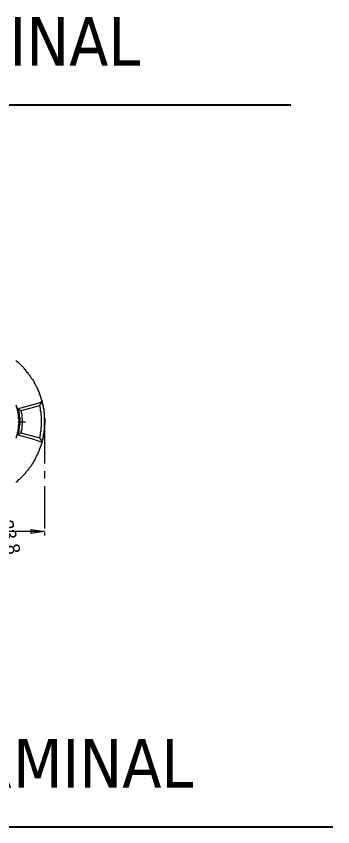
# Model space of a CAD drawing. Header units: millimetres. Extents: x 89051 to 218395, y -330386 to -125649.
# Drawn here: x 92874 to 93199, y -128843 to -128010 of the extents above; entities that cross this region are included whole.
import ezdxf

# ---------------------------------------------------------------- set-up
doc = ezdxf.new("R2010")
doc.units = ezdxf.units.MM
doc.header["$LTSCALE"] = 13
doc.layers.add('C00-00-00', color=7, linetype='Continuous')
doc.layers.add('C00-00-FF', color=5, linetype='Continuous', true_color=0x0000ff)
doc.layers.add('标注、文本', color=3, linetype='Continuous', lineweight=25)
doc.layers.add('铁心', color=3, linetype='Continuous', lineweight=0)
doc.styles.get("Standard").update_dxf_attribs({"font": 'gbenor.shx', "bigfont": 'gbcbig.shx'})
doc.styles.add('Tahoma$001', font='tahoma.ttf', dxfattribs={"height": 2.159784})

msp = doc.modelspace()

# ---------------------------------------------------------------- hatches: boundary and pattern name
at = {"layer": 'C00-00-00'}
h = msp.add_hatch(color=256, dxfattribs=at)
h.dxf.hatch_style = 2
h.paths.add_polyline_path([(92875.83, -128430.83), (92875.98, -128430.47), (92876.34, -128430.32), (92876.71, -128430.47), (92876.86, -128430.83), (92876.71, -128431.19), (92876.34, -128431.34), (92875.98, -128431.19)])
at = {"layer": '铁心', "lineweight": 13}
h = msp.add_hatch(color=256, dxfattribs=at)
h.dxf.hatch_style = 2
h.paths.add_polyline_path([(92902.98, -128539.93), (92889.15, -128541.98), (92889.15, -128537.88)])

# ---------------------------------------------------------------- linework, layer by layer
at = {"layer": 'C00-00-00', "lineweight": 15}
for points in [[(92873.27, -128489.22), (92874.29, -128488.71), (92874.81, -128488.2), (92875.83, -128487.69), (92876.34, -128486.66), (92877.37, -128486.15), (92877.88, -128485.64), (92878.9, -128484.61), (92879.42, -128484.1), (92879.93, -128483.59), (92880.95, -128482.56), (92881.47, -128482.05), (92881.98, -128481.54), (92883, -128480.51), (92883.51, -128480), (92884.03, -128478.98), (92884.54, -128478.47), (92885.56, -128477.44), (92886.08, -128476.93), (92886.59, -128475.9), (92887.1, -128475.39), (92887.61, -128474.37), (92888.12, -128473.86), (92889.15, -128472.83), (92889.66, -128471.81), (92890.17, -128471.29), (92890.69, -128470.27), (92891.2, -128469.76), (92891.71, -128468.73), (92892.22, -128467.71), (92892.74, -128467.2), (92893.25, -128466.17), (92893.76, -128465.15), (92893.76, -128464.12), (92894.27, -128463.61), (92894.78, -128462.59), (92895.3, -128461.56), (92895.81, -128461.05), (92896.32, -128460.03), (92896.32, -128459), (92896.83, -128457.98), (92897.35, -128457.46), (92897.86, -128456.44), (92897.86, -128455.42), (92898.37, -128454.39), (92898.88, -128453.37), (92898.88, -128452.34), (92899.39, -128451.83), (92899.91, -128450.81), (92899.91, -128449.78), (92900.42, -128448.76), (92900.42, -128447.73), (92900.93, -128446.71), (92900.93, -128446.2), (92901.44, -128445.17), (92901.44, -128444.15), (92901.44, -128443.12), (92901.96, -128442.1), (92901.96, -128441.07), (92901.96, -128440.05), (92902.47, -128439.02), (92902.47, -128438), (92902.47, -128436.97), (92902.47, -128436.46), (92902.98, -128435.44), (92902.98, -128434.41), (92902.98, -128433.39), (92902.98, -128432.36), (92902.98, -128431.34), (92902.98, -128430.32), (92902.98, -128429.29), (92902.98, -128428.27), (92903.49, -128427.24), (92902.98, -128426.22), (92902.98, -128425.19), (92902.98, -128424.68), (92902.98, -128423.66), (92902.98, -128422.63), (92902.98, -128421.61), (92902.98, -128420.58), (92902.98, -128419.56), (92902.98, -128418.53), (92902.47, -128417.51), (92902.47, -128416.49), (92902.47, -128415.46), (92902.47, -128414.44), (92901.96, -128413.41), (92901.96, -128412.9), (92901.96, -128411.88), (92901.44, -128410.85), (92901.44, -128409.83), (92900.93, -128408.8), (92900.93, -128407.78), (92900.93, -128406.75), (92900.42, -128405.73), (92900.42, -128405.22), (92899.91, -128404.19), (92899.39, -128403.17), (92899.39, -128402.14), (92898.88, -128401.12), (92898.88, -128400.09), (92898.37, -128399.58), (92897.86, -128398.56), (92897.86, -128397.53), (92897.35, -128396.51), (92896.83, -128395.48), (92896.32, -128394.97), (92896.32, -128393.95), (92895.81, -128392.92), (92895.3, -128391.9), (92894.78, -128391.39), (92894.27, -128390.36), (92893.76, -128389.34), (92893.25, -128388.31), (92892.74, -128387.8), (92892.74, -128386.78), (92892.22, -128385.75), (92891.71, -128385.24), (92891.2, -128384.21), (92890.69, -128383.7), (92889.66, -128382.68), (92889.15, -128381.65), (92888.64, -128381.14), (92888.12, -128380.12), (92887.61, -128379.6), (92887.1, -128378.58), (92886.59, -128378.07), (92886.08, -128377.04), (92885.05, -128376.53), (92884.54, -128375.51), (92884.03, -128374.99), (92883.51, -128373.97), (92882.49, -128373.46), (92881.98, -128372.43), (92881.47, -128371.92), (92880.44, -128370.9), (92879.93, -128370.38), (92879.42, -128369.87), (92878.39, -128368.85), (92877.88, -128368.34), (92877.37, -128367.82), (92876.34, -128366.8), (92875.83, -128366.29), (92874.81, -128365.77), (92874.29, -128365.26), (92873.27, -128364.24)], [(92900.42, -128406.24), (92898.88, -128407.27), (92894.78, -128408.8), (92888.12, -128410.34), (92879.93, -128412.9), (92875.32, -128413.92)], [(92897.86, -128410.85), (92900.42, -128406.24)], [(92900.42, -128447.73), (92900.93, -128446.71), (92900.93, -128445.68), (92901.44, -128444.66), (92901.44, -128443.63), (92901.96, -128442.61), (92901.96, -128441.59), (92901.96, -128440.56), (92902.47, -128439.54), (92902.47, -128439.02), (92902.47, -128438), (92902.98, -128436.97), (92902.98, -128435.95), (92902.98, -128434.93), (92902.98, -128433.9), (92902.98, -128432.88), (92902.98, -128431.85), (92902.98, -128430.83), (92903.49, -128429.8), (92903.49, -128428.78), (92903.49, -128427.75), (92903.49, -128426.73), (92903.49, -128426.22), (92903.49, -128425.19), (92903.49, -128424.17), (92902.98, -128423.14), (92902.98, -128422.12), (92902.98, -128421.1), (92902.98, -128420.07), (92902.98, -128419.05), (92902.98, -128418.02), (92902.47, -128417), (92902.47, -128415.97), (92902.47, -128414.95), (92902.47, -128413.92), (92901.96, -128413.41), (92901.96, -128412.39), (92901.96, -128411.36), (92901.44, -128410.34), (92901.44, -128409.31), (92900.93, -128408.29), (92900.93, -128407.27), (92900.42, -128406.24)], [(92873.27, -128409.83), (92873.78, -128410.34), (92873.78, -128411.36), (92873.78, -128411.88), (92874.29, -128412.39), (92874.29, -128412.9), (92874.29, -128413.92), (92874.81, -128414.44), (92874.81, -128414.95), (92874.81, -128415.46), (92875.32, -128416.49), (92875.32, -128417), (92875.32, -128417.51), (92875.32, -128418.02), (92875.83, -128419.05), (92875.83, -128419.56), (92875.83, -128420.07), (92875.83, -128420.58), (92875.83, -128421.61), (92875.83, -128422.12), (92875.83, -128422.63), (92875.83, -128423.66), (92876.34, -128424.17), (92876.34, -128424.68), (92876.34, -128425.19), (92876.34, -128426.22), (92876.34, -128426.73), (92876.34, -128427.24), (92876.34, -128427.75), (92876.34, -128428.78), (92876.34, -128429.29), (92876.34, -128429.8), (92875.83, -128430.83), (92875.83, -128431.34), (92875.83, -128431.85), (92875.83, -128432.36), (92875.83, -128433.39), (92875.83, -128433.9), (92875.83, -128434.41), (92875.83, -128434.93), (92875.32, -128435.95), (92875.32, -128436.46), (92875.32, -128436.97), (92875.32, -128437.49), (92874.81, -128438.51), (92874.81, -128439.02), (92874.81, -128439.54), (92874.29, -128440.05), (92874.29, -128441.07), (92874.29, -128441.59), (92873.78, -128442.1), (92873.78, -128442.61), (92873.78, -128443.63), (92873.27, -128444.15)], [(92874.29, -128411.88), (92875.32, -128417)], [(92878.39, -128415.97), (92875.32, -128413.92)], [(92875.32, -128413.92), (92875.83, -128414.44), (92875.83, -128414.95), (92875.83, -128415.46), (92876.34, -128416.49), (92876.34, -128417), (92876.34, -128417.51), (92876.34, -128418.02), (92876.86, -128419.05), (92876.86, -128419.56), (92876.86, -128420.07), (92876.86, -128421.1), (92876.86, -128421.61), (92876.86, -128422.12), (92876.86, -128422.63), (92877.37, -128423.66), (92877.37, -128424.17), (92877.37, -128424.68), (92877.37, -128425.71), (92877.37, -128426.22), (92877.37, -128426.73), (92877.37, -128427.75), (92877.37, -128428.27), (92877.37, -128428.78), (92877.37, -128429.8), (92877.37, -128430.32), (92876.86, -128430.83), (92876.86, -128431.34), (92876.86, -128432.36), (92876.86, -128432.88), (92876.86, -128433.39), (92876.86, -128434.41), (92876.86, -128434.93), (92876.34, -128435.44), (92876.34, -128435.95), (92876.34, -128436.97), (92876.34, -128437.49), (92875.83, -128438), (92875.83, -128439.02), (92875.83, -128439.54), (92875.83, -128440.05), (92875.32, -128440.56)], [(92897.86, -128410.85), (92878.39, -128415.97)], [(92897.86, -128443.63), (92898.37, -128442.61), (92898.37, -128441.59), (92898.88, -128440.56), (92898.88, -128439.54), (92898.88, -128438.51), (92898.88, -128438), (92899.39, -128436.97), (92899.39, -128435.95), (92899.39, -128434.93), (92899.39, -128433.9), (92899.39, -128432.88), (92899.91, -128432.36), (92899.91, -128431.34), (92899.91, -128430.32), (92899.91, -128429.29), (92899.91, -128428.27), (92899.91, -128427.24), (92899.91, -128426.73), (92899.91, -128425.71), (92899.91, -128424.68), (92899.91, -128423.66), (92899.91, -128422.63), (92899.91, -128421.61), (92899.39, -128420.58), (92899.39, -128420.07), (92899.39, -128419.05), (92899.39, -128418.02), (92899.39, -128417), (92898.88, -128415.97), (92898.88, -128414.95), (92898.88, -128414.44), (92898.88, -128413.41), (92898.37, -128412.39), (92898.37, -128411.36), (92897.86, -128410.85)], [(92875.32, -128417), (92875.83, -128419.56)], [(92876.34, -128423.14), (92876.34, -128423.66)], [(92876.34, -128423.66), (92876.34, -128430.83)], [(92878.39, -128415.97), (92878.9, -128416.49), (92878.9, -128417), (92878.9, -128418.02), (92878.9, -128418.53), (92879.42, -128419.05), (92879.42, -128420.07), (92879.42, -128420.58), (92879.42, -128421.1), (92879.42, -128422.12), (92879.42, -128422.63), (92879.42, -128423.14), (92879.93, -128424.17), (92879.93, -128424.68), (92879.93, -128425.19), (92879.93, -128426.22), (92879.93, -128426.73), (92879.93, -128427.75), (92879.93, -128428.27), (92879.93, -128428.78), (92879.93, -128429.8), (92879.93, -128430.32), (92879.42, -128430.83), (92879.42, -128431.85), (92879.42, -128432.36), (92879.42, -128432.88), (92879.42, -128433.9), (92879.42, -128434.41), (92879.42, -128435.44), (92878.9, -128435.95), (92878.9, -128436.46), (92878.9, -128437.49), (92878.9, -128438), (92878.39, -128438.51)], [(92875.32, -128437.49), (92874.29, -128442.1)], [(92875.83, -128434.93), (92875.32, -128437.49)], [(92878.39, -128438.51), (92875.32, -128440.56)], [(92878.39, -128438.51), (92897.86, -128443.63)], [(92875.32, -128440.56), (92883, -128442.61), (92890.69, -128444.66), (92896.32, -128446.71), (92899.91, -128447.73), (92900.42, -128447.73)], [(92897.86, -128443.63), (92900.42, -128447.73)]]:
    msp.add_lwpolyline(points, dxfattribs=at)
at = {"layer": 'C00-00-FF', "lineweight": 15}
msp.add_lwpolyline([(92875.32, -128427.24), (92883.51, -128427.24)], dxfattribs=at)
at = {"layer": '标注、文本'}
for p, q in [((92281.55, -128101.62), (93156.23, -128101.62)), ((92324.68, -128843.49), (93199.36, -128843.49))]:
    msp.add_line(p, q, dxfattribs=at)
at = {"layer": '铁心', "lineweight": 13}
for points in [[(92902.98, -128427.24), (92902.98, -128470.27)], [(92902.98, -128477.95), (92902.98, -128485.64)], [(92902.98, -128493.32), (92902.98, -128536.86)], [(92902.98, -128539.93), (92542.37, -128539.93)], [(92902.98, -128540.96), (92902.98, -128544.03)]]:
    msp.add_lwpolyline(points, dxfattribs=at)
msp.add_lwpolyline([(92902.98, -128539.93), (92889.15, -128541.98), (92889.15, -128537.88)], close=True, dxfattribs=at)

# ---------------------------------------------------------------- texts
at = {"layer": '铁心', "lineweight": 13, "style": 'Tahoma$001'}
for s, p in [('LV BUSHING TERMINAL', (92318.16, -128061.29)), ('HV BUSHING TERMINAL', (92361.29, -128803.16))]:
    msp.add_text(s, height=50, dxfattribs=at).set_placement(p)
at = {"layer": '铁心', "lineweight": 13, "insert": (92870.08, -128526.91), "char_height": 13.6014, "attachment_point": 1, "rotation": 284}
msp.add_mtext('{\\fCenturyGothic|b0|i0|c0;23.8 }', dxfattribs=at)

doc.saveas('drawing.dxf')
